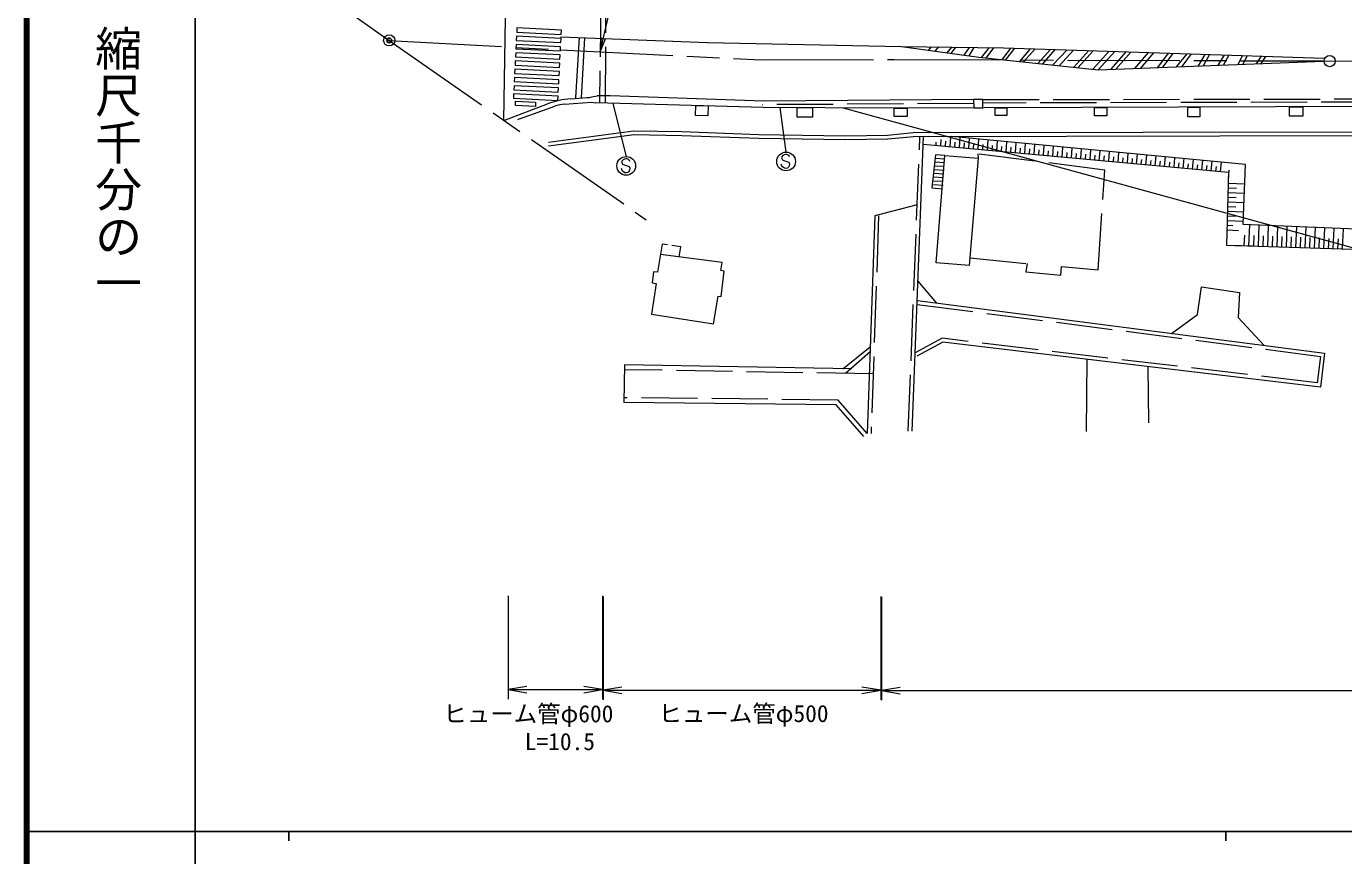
# Model space of a CAD drawing. Units: millimetres, scale not verified. Extents: x 40000 to 680000, y 20000 to 380000.
# Drawn here: x 40000 to 180554, y 202409 to 290863 of the extents above; entities that cross this region are included whole.
import ezdxf
from ezdxf.enums import TextEntityAlignment as Align

# ---------------------------------------------------------------- set-up
doc = ezdxf.new("R2010")
doc.units = ezdxf.units.MM
doc.header["$LTSCALE"] = 1000
doc.header["$PDMODE"] = 32
doc.header["$PDSIZE"] = 500
doc.linetypes.add('CHAIN', pattern=[18.5, 12, -1.5, 3.5, -1.5])
doc.linetypes.add('DASHED', pattern=[7.5, 6, -1.5])
for name, color, linetype, lineweight in [('M-BGD', 7, 'Continuous', 13), ('M-BMK', 2, 'CHAIN', 13), ('M-BMK-SRVR', 3, 'Continuous', 13), ('M-STR-HTXT', 7, 'Continuous', 13), ('M-STR-STRC', 7, 'Continuous', 13), ('M-STR-STRD', 7, 'Continuous', 13), ('M-TTL', 2, 'Continuous', 140), ('M-TTL-BAND', 7, 'Continuous', 25)]:
    doc.layers.add(name, color=color, linetype=linetype, lineweight=lineweight)
doc.layers.add('M-OTRS', color=6, linetype='Continuous')
doc.styles.add('@ＭＳ ゴシック', font='')
doc.styles.add('ＭＳ ゴシック', font='')
doc.styles.get('@ＭＳ ゴシック').set_extended_font_data('@MS Gothic')
doc.styles.get('ＭＳ ゴシック').set_extended_font_data('MS Gothic')

# ---------------------------------------------------------------- blocks, each defined once
blk = doc.blocks.new('open_arrow')
at = {"color": 0, "linetype": 'Continuous', "lineweight": -2}
blk.add_lwpolyline([(7.5, 1.25), (0, 0), (7.5, -1.25)], dxfattribs=at)

msp = doc.modelspace()

# ---------------------------------------------------------------- linework, layer by layer
at = {"layer": 'M-BGD', "linetype": 'DASHED'}
for p, q in [((101296, 293623), (101154, 282688)), ((101789, 282671), (101848, 293560)), ((141075, 282628), (118561, 282503)), ((142054, 283053), (332070, 283364)), ((134103, 247701), (135335, 279089)), ((130937, 270639), (130128, 247419)), ((130032, 256139), (127397, 253843)), ((159665, 254577), (159736, 247529)), ((130350, 253792), (103807, 254244))]:
    msp.add_line(p, q, dxfattribs=at)
at = {"layer": 'M-BGD'}
for p, q in [((90952, 280837), (95622, 282593)), ((97437, 282554), (100302, 282759)), ((98084, 283134), (99808, 283261)), ((100302, 282759), (100763, 282699)), ((100337, 283332), (100900, 283441)), ((118600, 282224), (100763, 282699)), ((102283, 283441), (100900, 283441)), ((118702, 282878), (102283, 283441)), ((141074, 283050), (118702, 282878)), ((321009, 282735), (131829, 282148)), ((92711, 281029), (96397, 282337)), ((131829, 282148), (118600, 282224)), ((327012, 279898), (134661, 279488)), ((104848, 279295), (95725, 278083)), ((104795, 279691), (95726, 278487)), ((109933, 279197), (104788, 279291)), ((109940, 279597), (104795, 279691)), ((118149, 278885), (109925, 279198)), ((118164, 279285), (109940, 279597)), ((127384, 278759), (118159, 278885)), ((127390, 279159), (118164, 279285)), ((131877, 279238), (127390, 279159)), ((131884, 278838), (127397, 278759)), ((134661, 279488), (131877, 279238)), ((134697, 279089), (131913, 278839)), ((134503, 247685), (135734, 279074)), ((326842, 279497), (134662, 279088)), ((135704, 278303), (168276, 275293)), ((137060, 278178), (137091, 278513)), ((137558, 278132), (137621, 278802)), ((138055, 278086), (138104, 278601)), ((138553, 278040), (138651, 279070)), ((170082, 276138), (138753, 279097)), ((139051, 277994), (139101, 278526)), ((139549, 277948), (139650, 279012)), ((140047, 277902), (140097, 278433)), ((140545, 277856), (140645, 278918)), ((141043, 277810), (141093, 278340)), ((141541, 277764), (141641, 278824)), ((142536, 277672), (142636, 278730)), ((143532, 277580), (143632, 278636)), ((144528, 277488), (144627, 278542)), ((145524, 277396), (145623, 278448)), ((146519, 277304), (146619, 278354)), ((136990, 277159), (136615, 273641)), ((138012, 277096), (136990, 277159)), ((142039, 277718), (142088, 278247)), ((143034, 277626), (143084, 278154)), ((144030, 277534), (144080, 278061)), ((145026, 277442), (145075, 277968)), ((146022, 277350), (146071, 277875)), ((147017, 277258), (147067, 277782)), ((147515, 277212), (147614, 278260)), ((148013, 277166), (148062, 277689)), ((148511, 277120), (148610, 278166)), ((149009, 277074), (149058, 277596)), ((149507, 277028), (149605, 278072)), ((150005, 276981), (150054, 277502)), ((150502, 276935), (150601, 277977)), ((151000, 276889), (151049, 277409)), ((151498, 276843), (151596, 277883)), ((151996, 276797), (152045, 277316)), ((152494, 276751), (152592, 277789)), ((152992, 276705), (153041, 277223)), ((153490, 276659), (153588, 277695)), ((153988, 276613), (154036, 277130)), ((154485, 276567), (154583, 277601)), ((154983, 276521), (155032, 277037)), ((155481, 276475), (155579, 277507)), ((155979, 276429), (156028, 276944)), ((156477, 276383), (156574, 277413)), ((157473, 276291), (157570, 277319)), ((158468, 276199), (158565, 277225)), ((159464, 276107), (159561, 277131)), ((160460, 276015), (160557, 277037)), ((161456, 275923), (161552, 276943)), ((137913, 275499), (136891, 275562)), ((137938, 275898), (136916, 275962)), ((137962, 276298), (136940, 276361)), ((137987, 276697), (136965, 276760)), ((156975, 276337), (157023, 276851)), ((157971, 276245), (158019, 276758)), ((158966, 276153), (159015, 276665)), ((159962, 276061), (160010, 276572)), ((160958, 275969), (161006, 276479)), ((161954, 275877), (162002, 276386)), ((162452, 275831), (162548, 276849)), ((162949, 275785), (162997, 276293)), ((163447, 275739), (163543, 276755)), ((163945, 275693), (163993, 276200)), ((164443, 275647), (164539, 276661)), ((164941, 275601), (164989, 276107)), ((165439, 275555), (165534, 276567)), ((165937, 275509), (165984, 276014)), ((166435, 275463), (166530, 276473)), ((166932, 275417), (166980, 275921)), ((167430, 275371), (167526, 276379)), ((168258, 274642), (168341, 275520)), ((169847, 269711), (170082, 276138)), ((137839, 274301), (136817, 274365)), ((137863, 274701), (136842, 274764)), ((137888, 275100), (136866, 275163)), ((168276, 275293), (168065, 267535)), ((168245, 274143), (170007, 274078)), ((136615, 273641), (137719, 273545)), ((137814, 273902), (136792, 273965)), ((168218, 273143), (169970, 273079)), ((168231, 273643), (169108, 273611)), ((135050, 271831), (130537, 270653)), ((168177, 271644), (169044, 271612)), ((168190, 272143), (169934, 272080)), ((168204, 272643), (169076, 272611)), ((130537, 270653), (129728, 247433)), ((168136, 270144), (169861, 270081)), ((168150, 270644), (169012, 270612)), ((168163, 271144), (169897, 271080)), ((168109, 269144), (169346, 269099)), ((168122, 269644), (168741, 269622)), ((192645, 268773), (169847, 269711)), ((169954, 267473), (170000, 268586)), ((170454, 267456), (170545, 269682)), ((170954, 267440), (170999, 268549)), ((171453, 267423), (171545, 269641)), ((171953, 267407), (171999, 268512)), ((172453, 267390), (172544, 269600)), ((172953, 267374), (172998, 268475)), ((173452, 267357), (173543, 269559)), ((174452, 267324), (174542, 269518)), ((175451, 267291), (175541, 269477)), ((176451, 267258), (176540, 269436)), ((177450, 267225), (177539, 269395)), ((178450, 267192), (178538, 269353)), ((179449, 267159), (179538, 269312)), ((180448, 267126), (180537, 269271)), ((107851, 267613), (107349, 264640)), ((108421, 267548), (107851, 267613)), ((109819, 267329), (108881, 267475)), ((109661, 266285), (109819, 267329)), ((168065, 267535), (190570, 266791)), ((168955, 267506), (169647, 267480)), ((169454, 267489), (170840, 267439)), ((173952, 267341), (173997, 268437)), ((174951, 267307), (174996, 268400)), ((175951, 267274), (175996, 268363)), ((176950, 267241), (176995, 268326)), ((177950, 267208), (177994, 268289)), ((178949, 267175), (178994, 268252)), ((179949, 267142), (179993, 268215)), ((114260, 265682), (107671, 266546)), ((114083, 264817), (114260, 265682)), ((106911, 264692), (106775, 263493)), ((107349, 264640), (106911, 264692)), ((114468, 264744), (114083, 264817)), ((114135, 262044), (114468, 264744)), ((107203, 263441), (106692, 260178)), ((106775, 263493), (107203, 263441)), ((135131, 263686), (137112, 261347)), ((164960, 260141), (165382, 263096)), ((165382, 263096), (169446, 262463)), ((113311, 259136), (113812, 262086)), ((113812, 262086), (114135, 262044)), ((169446, 262463), (169288, 259825)), ((106692, 260178), (113311, 259136)), ((162173, 258118), (164960, 260141)), ((169288, 259825), (172029, 256848)), ((127126, 254347), (130050, 256668)), ((103816, 254744), (103743, 250754)), ((128084, 254331), (103816, 254744)), ((153160, 255351), (153087, 247634))]:
    msp.add_line(p, q, dxfattribs=at)
for points in [[(141077, 282176), (142057, 282180), (142054, 283053), (141074, 283050)], [(111427, 282415), (112733, 282380), (112705, 281322), (111399, 281356)], [(122259, 282203), (123877, 282193), (123871, 281180), (122253, 281190)], [(132601, 282150), (133974, 282154), (133976, 281252), (132604, 281248)], [(143358, 282184), (144599, 282187), (144601, 281364), (143361, 281360)], [(153981, 282217), (155279, 282221), (155281, 281336), (153984, 281332)], [(163941, 282247), (165208, 282251), (165211, 281227), (163944, 281223)], [(174777, 282281), (176184, 282285), (176187, 281297), (174780, 281293)], [(138012, 277096), (141556, 276804), (140613, 265357), (137069, 265649)]]:
    msp.add_lwpolyline(points, close=True, dxfattribs=at)
at = {"layer": 'M-BGD', "linetype": 'DASHED'}
for points in [[(332073, 283017), (274167, 282992), (142071, 282680)], [(140681, 266183), (146768, 265572), (146659, 264679), (150380, 264324), (150453, 265231), (154362, 264897), (155056, 275529), (141520, 277264), (141556, 276804)], [(135034, 261211), (178080, 255665), (177736, 252829), (137713, 257591), (134831, 256032)], [(129728, 247433), (126622, 251007), (103749, 251254)]]:
    msp.add_lwpolyline(points, dxfattribs=at)
at = {"layer": 'M-BGD'}
for points in [[(135085, 261608), (178525, 256011), (178085, 252385), (137792, 257179), (135021, 255681)], [(129351, 247105), (126392, 250510), (103743, 250754)]]:
    msp.add_lwpolyline(points, dxfattribs=at)
for centre, radius, start, end in [((98732, 274323), 8835, 94.20536, 110.60969), ((97719, 278611), 3953, 94.08562, 109.53665), ((99478, 287752), 4503, 274.20536, 280.99079), ((93279, 279428), 1699, 109.53665, 120.31121)]:
    msp.add_arc(centre, radius, start, end, dxfattribs=at)
at = {"layer": 'M-BMK'}
for p, q in [((58651, 303374), (78723, 289369)), ((78723, 289369), (96987, 288349)), ((78723, 289369), (106147, 270235)), ((96987, 288349), (118386, 287276)), ((118386, 287276), (132581, 287329)), ((132581, 287329), (178335, 287170)), ((178401, 287148), (199138, 287334))]:
    msp.add_line(p, q, dxfattribs=at)
at = {"layer": 'M-BMK-SRVR'}
for centre in [(78723, 289369), (179062, 287153)]:
    msp.add_circle(centre, 600, dxfattribs=at)
at = {"layer": 'M-OTRS'}
msp.add_point((78723, 289369), dxfattribs=at)
at = {"layer": 'M-STR-HTXT'}
for p, q in [((91407, 230118), (91407, 219114)), ((101468, 230114), (101468, 219114)), ((101547, 230044), (101547, 219044)), ((131160, 230044), (131160, 219044)), ((131226, 230010), (131226, 219010)), ((91407, 220114), (101468, 220114)), ((101547, 220044), (131160, 220044)), ((131226, 220010), (321846, 220010))]:
    msp.add_line(p, q, dxfattribs=at)
msp.add_lwpolyline([(101225, 288137), (108203, 318016), (127153, 318016)], dxfattribs=at)
at = {"layer": 'M-STR-STRC'}
for p, q in [((90952, 280837), (91212, 296586)), ((97000, 289755), (112681, 289151)), ((98967, 289689), (98609, 283250)), ((99566, 289656), (99208, 283217)), ((112681, 289151), (133332, 288729)), ((102585, 282650), (103999, 276998)), ((120407, 282213), (121022, 277447)), ((127146, 282175), (202219, 261558)), ((120602, 276939), (120587, 276826)), ((120731, 277078), (120602, 276939)), ((120862, 277171), (120731, 277078)), ((121028, 277204), (120862, 277171)), ((121144, 277188), (121028, 277204)), ((121288, 277115), (121144, 277188)), ((121398, 277041), (121288, 277115)), ((121432, 276929), (121398, 277041)), ((103535, 275581), (103496, 275691)), ((103549, 276470), (103533, 276356)), ((103533, 276356), (103618, 276174)), ((103619, 275404), (103535, 275581)), ((103677, 276608), (103549, 276470)), ((103618, 276174), (103769, 276100)), ((103808, 276701), (103677, 276608)), ((103769, 276100), (104302, 275912)), ((103974, 276735), (103808, 276701)), ((104090, 276718), (103974, 276735)), ((104234, 276646), (104090, 276718)), ((104344, 276571), (104234, 276646)), ((104352, 275512), (104281, 275363)), ((104302, 275912), (104382, 275739)), ((104379, 276460), (104344, 276571)), ((104382, 275739), (104352, 275512)), ((120589, 276051), (120550, 276161)), ((120587, 276826), (120672, 276643)), ((120673, 275873), (120589, 276051)), ((120672, 276643), (120823, 276570)), ((120776, 275800), (120673, 275873)), ((120922, 275724), (120776, 275800)), ((120823, 276570), (121355, 276381)), ((121043, 275708), (120922, 275724)), ((121210, 275736), (121043, 275708)), ((121335, 275832), (121210, 275736)), ((121406, 275981), (121335, 275832)), ((121355, 276381), (121436, 276209)), ((121436, 276209), (121406, 275981)), ((103722, 275330), (103619, 275404)), ((103869, 275255), (103722, 275330)), ((103989, 275238), (103869, 275255)), ((104156, 275267), (103989, 275238)), ((104281, 275363), (104156, 275267))]:
    msp.add_line(p, q, dxfattribs=at)
for points in [[(97048, 289574), (92299, 289811), (92276, 289362), (97026, 289124)], [(97093, 290453), (92343, 290691), (92321, 290241), (97070, 290004)], [(97004, 288694), (92255, 288932), (92232, 288482), (96982, 288245)], [(96916, 286935), (92166, 287173), (92143, 286723), (96893, 286486)], [(96960, 287815), (92210, 288052), (92188, 287603), (96937, 287365)], [(96827, 285176), (92077, 285414), (92055, 284964), (96804, 284727)], [(96871, 286056), (92122, 286293), (92099, 285844), (96849, 285606)], [(96783, 284297), (92033, 284534), (92011, 284085), (96760, 283847)], [(96738, 283417), (91989, 283655), (91966, 283205), (96716, 282968)], [(92201, 282870), (94327, 282761), (94327, 282310), (92201, 282420)]]:
    msp.add_lwpolyline(points, close=True, dxfattribs=at)
for centre in [(104006, 275983), (121060, 276453)]:
    msp.add_circle(centre, 1000, dxfattribs=at)
at = {"layer": 'M-STR-STRD'}
for p, q in [((133112, 288734), (141624, 287559)), ((133332, 288729), (144256, 288571)), ((136540, 288683), (136229, 288304)), ((137318, 288671), (136916, 288209)), ((138694, 288651), (138227, 288028)), ((139153, 288645), (138640, 287971)), ((140599, 288624), (140029, 287779)), ((141085, 288617), (140547, 287708)), ((142732, 288593), (141892, 287531)), ((143177, 288586), (142372, 287481)), ((144991, 288547), (144097, 287301)), ((144256, 288571), (158716, 288096)), ((145416, 288533), (144434, 287266)), ((147117, 288477), (145980, 287104)), ((147644, 288459), (146384, 287062)), ((149258, 288406), (147916, 286902)), ((149744, 288390), (148422, 286849)), ((151037, 288348), (149498, 286737)), ((151739, 288325), (150197, 286664)), ((153372, 288271), (151776, 286499)), ((153825, 288256), (152187, 286456)), ((155540, 288200), (153791, 286289)), ((156124, 288181), (154352, 286230)), ((157313, 288142), (155721, 286282)), ((141624, 287559), (154352, 286230)), ((154352, 286230), (178401, 287148)), ((157846, 288124), (156249, 286303)), ((159688, 288065), (158249, 286379)), ((158716, 288096), (178488, 287461)), ((160273, 288046), (158876, 286403)), ((161837, 287996), (160696, 286472)), ((162315, 287980), (161224, 286492)), ((163810, 287932), (162698, 286549)), ((164297, 287917), (163276, 286571)), ((165756, 287870), (165047, 286638)), ((166248, 287854), (165569, 286658)), ((167812, 287804), (167146, 286718)), ((168299, 287788), (167730, 286741)), ((169752, 287741), (169252, 286799)), ((170245, 287725), (169779, 286819)), ((171740, 287677), (171224, 286874)), ((172212, 287662), (171725, 286893))]:
    msp.add_line(p, q, dxfattribs=at)
at = {"layer": 'M-TTL'}
msp.add_line((40000, 380000), (40000, 20000), dxfattribs=at)
at = {"layer": 'M-TTL-BAND'}
for p, q in [((58000, 370000), (58000, 20000)), ((40000, 205000), (579000, 205000)), ((68000, 205000), (68000, 204000)), ((168000, 205000), (168000, 204000))]:
    msp.add_line(p, q, dxfattribs=at)

# ---------------------------------------------------------------- block references
at = {"layer": 'M-STR-HTXT'}
for p, xscale, yscale, rotation in [((101225, 288137), 200, 200, 76.9), ((101468, 220114), 267, 267, 180), ((131160, 220044), 267, 267, 180)]:
    msp.add_blockref('open_arrow', p, dxfattribs=dict(at, xscale=xscale, yscale=yscale, rotation=rotation))
at = {"layer": 'M-STR-HTXT', "xscale": 267, "yscale": 267}
for p in [(91407, 220114), (101547, 220044), (131226, 220010)]:
    msp.add_blockref('open_arrow', p, dxfattribs=at)

# ---------------------------------------------------------------- texts
at = {"layer": 'M-STR-HTXT', "style": 'ＭＳ ゴシック'}
msp.add_text('ヒューム管φ600', height=1833, dxfattribs=at).set_placement((84496, 216080), align=Align.BOTTOM_LEFT)
for s, p in [('ヒューム管φ500', (116524, 216102)), ('L=10.5', (96930, 213114))]:
    msp.add_text(s, height=1833, dxfattribs=at).set_placement(p, align=Align.BOTTOM_CENTER)
at = {"layer": 'M-TTL-BAND', "style": '@ＭＳ ゴシック'}
msp.add_text('縮尺千分の一', height=3666, rotation=270, dxfattribs=at).set_placement((49777, 261030), align=Align.MIDDLE_RIGHT)

doc.saveas('drawing.dxf')
